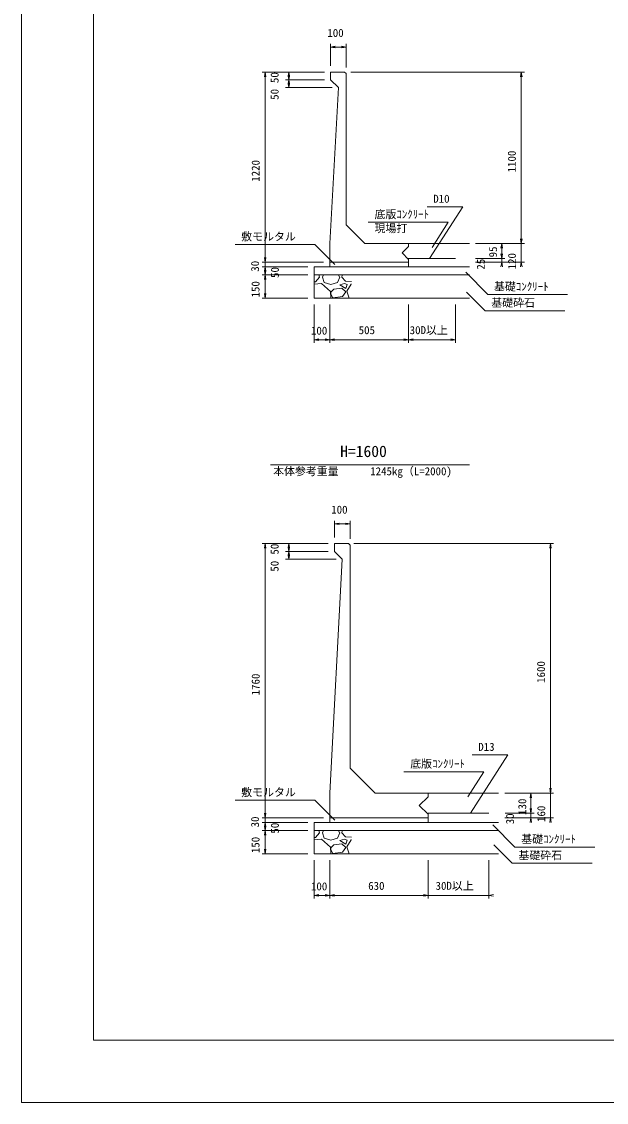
# Model space of a CAD drawing. Units: millimetres, scale not verified, with parts at other scales. Extents: x 5510 to 89610, y 3940 to 63340.
# Drawn here: x 5510 to 24256, y 3940 to 38605 of the extents above; entities that cross this region are included whole.
import ezdxf
from ezdxf.enums import TextEntityAlignment as Align

# ---------------------------------------------------------------- set-up
doc = ezdxf.new("R2010")
doc.units = ezdxf.units.MM
doc.header["$LTSCALE"] = 40
for name, color, linetype in [('D-MTR-TXT(文字列）', 7, 'Continuous'), ('D-STR-TXT（文字）', 7, 'Continuous'), ('D-TTL-TXT（文字）', 7, 'Continuous')]:
    doc.layers.add(name, color=color, linetype=linetype)
for name, color, linetype, lineweight in [('D-STR-DIM（寸法）', 7, 'Continuous', 18), ('D-STR-HTXT（旗揚げ）', 2, 'Continuous', 18), ('D-STR-STRn（構造物）', 7, 'Continuous', 18), ('D-STR（構造物外形線）', 1, 'Continuous', 18), ('D-TTL(外枠）', 2, 'Continuous', 18), ('DEFPOINTS_2', 8, 'Continuous', 18)]:
    doc.layers.add(name, color=color, linetype=linetype, lineweight=lineweight)
doc.styles.add('ＭＳ ゴシック', font='')
doc.styles.get('ＭＳ ゴシック').set_extended_font_data('MS Gothic')

msp = doc.modelspace()

# ---------------------------------------------------------------- linework, layer by layer
at = {"layer": 'D-STR-DIM（寸法）'}
for p, q in [((15414.37, 37186.82), (15414.37, 37887.69)), ((15414.37, 37787.69), (15564.37, 37812.69)), ((15414.37, 37787.69), (15434.37, 37787.69)), ((15564.37, 37762.69), (15414.37, 37787.69)), ((15434.37, 37787.69), (15894.37, 37787.69)), ((15764.37, 37812.69), (15914.37, 37787.69)), ((15914.37, 37787.69), (15764.37, 37762.69)), ((15914.37, 37787.69), (15894.37, 37787.69)), ((15914.37, 37136.82), (15914.37, 37887.69)), ((15214.37, 36986.82), (13216.47, 36986.82)), ((13291.47, 36836.82), (13316.47, 36986.82)), ((13316.47, 36986.82), (13316.47, 36966.82)), ((13316.47, 36986.82), (13341.47, 36836.82)), ((13316.47, 36966.82), (13316.47, 30906.82)), ((15214.37, 36986.82), (13974.56, 36986.82)), ((14049.56, 36836.82), (14074.56, 36986.82)), ((14074.56, 36736.82), (14049.56, 36886.82)), ((14074.56, 36986.82), (14074.56, 36966.82)), ((14074.56, 36986.82), (14099.56, 36836.82)), ((14074.56, 36966.82), (14074.56, 36756.82)), ((14099.56, 36886.82), (14074.56, 36736.82)), ((14074.56, 36736.82), (14074.56, 36756.82)), ((16064.37, 36986.82), (21629.18, 36986.82)), ((21504.18, 36836.82), (21529.18, 36986.82)), ((21529.18, 36986.82), (21529.18, 36966.82)), ((21529.18, 36986.82), (21554.18, 36836.82)), ((21529.18, 31506.82), (21529.18, 36966.82)), ((15214.37, 36736.82), (13974.56, 36736.82)), ((15214.37, 36736.82), (13974.56, 36736.82)), ((15464.37, 36486.82), (13974.56, 36486.82)), ((14049.56, 36586.82), (14074.56, 36736.82)), ((14074.56, 36486.82), (14049.56, 36636.82)), ((14074.56, 36736.82), (14074.56, 36716.82)), ((14074.56, 36736.82), (14099.56, 36586.82)), ((14074.56, 36716.82), (14074.56, 36506.82)), ((14099.56, 36636.82), (14074.56, 36486.82)), ((14074.56, 36486.82), (14074.56, 36506.82)), ((21529.18, 31486.82), (21504.18, 31636.82)), ((21529.18, 31486.82), (21504.18, 31636.82)), ((21554.18, 31636.82), (21529.18, 31486.82)), ((21554.18, 31636.82), (21529.18, 31486.82)), ((20064.37, 31486.82), (20999.49, 31486.82)), ((20064.37, 31486.82), (21629.18, 31486.82)), ((20064.37, 31486.82), (21629.18, 31486.82)), ((20874.49, 31336.82), (20899.49, 31486.82)), ((20899.49, 31486.82), (20899.49, 31466.82)), ((20899.49, 31486.82), (20924.49, 31336.82)), ((20899.49, 31466.82), (20899.49, 31031.82)), ((21529.18, 31506.82), (21529.18, 31526.82)), ((21529.18, 31486.82), (21529.18, 31506.82)), ((21529.18, 31486.82), (21529.18, 31506.82)), ((21529.18, 31486.82), (21529.18, 30886.82)), ((15189.37, 30886.82), (13216.47, 30886.82)), ((15189.37, 30886.82), (13216.47, 30886.82)), ((13316.47, 30886.82), (13291.47, 31036.82)), ((13316.47, 30886.82), (13291.47, 31036.82)), ((13341.47, 31036.82), (13316.47, 30886.82)), ((13341.47, 31036.82), (13316.47, 30886.82)), ((13316.47, 30906.82), (13316.47, 30926.82)), ((13316.47, 30886.82), (13316.47, 30906.82)), ((13316.47, 30886.82), (13316.47, 30906.82)), ((13316.47, 30886.82), (13316.47, 30736.82)), ((20061.95, 31011.82), (20999.49, 31011.82)), ((20061.95, 31011.82), (20999.49, 31011.82)), ((20064.37, 30886.82), (20999.49, 30886.82)), ((20064.37, 30886.82), (21629.18, 30886.82)), ((20899.49, 31011.82), (20874.49, 31161.82)), ((20899.49, 31011.82), (20874.49, 31161.82)), ((20874.49, 30736.82), (20899.49, 30886.82)), ((20924.49, 31161.82), (20899.49, 31011.82)), ((20924.49, 31161.82), (20899.49, 31011.82)), ((20899.49, 31031.82), (20899.49, 31051.82)), ((20899.49, 31011.82), (20899.49, 31031.82)), ((20899.49, 31011.82), (20899.49, 31031.82)), ((20899.49, 31011.82), (20899.49, 30886.82)), ((20899.49, 30886.82), (20899.49, 30866.82)), ((20899.49, 30886.82), (20924.49, 30736.82)), ((20899.49, 30866.82), (20899.49, 30846.82)), ((21504.18, 30736.82), (21529.18, 30886.82)), ((21529.18, 30886.82), (21529.18, 30866.82)), ((21529.18, 30886.82), (21554.18, 30736.82)), ((21529.18, 30866.82), (21529.18, 30846.82)), ((14689.37, 30736.82), (13216.47, 30736.82)), ((14689.37, 30736.82), (13216.47, 30736.82)), ((13291.47, 30586.82), (13316.47, 30736.82)), ((13291.47, 30586.82), (13316.47, 30736.82)), ((13316.47, 30486.82), (13291.47, 30636.82)), ((13316.47, 30736.82), (13316.47, 30716.82)), ((13316.47, 30736.82), (13341.47, 30586.82)), ((13316.47, 30736.82), (13316.47, 30716.82)), ((13316.47, 30736.82), (13341.47, 30586.82)), ((13316.47, 30716.82), (13316.47, 30506.82)), ((13316.47, 30716.82), (13316.47, 30696.82)), ((13341.47, 30636.82), (13316.47, 30486.82)), ((13316.47, 30486.82), (13316.47, 30506.82)), ((14689.37, 30486.82), (13216.47, 30486.82)), ((14689.37, 30486.82), (13216.47, 30486.82)), ((13291.47, 30336.82), (13316.47, 30486.82)), ((13316.47, 30486.82), (13316.47, 30466.82)), ((13316.47, 30486.82), (13341.47, 30336.82)), ((13316.47, 30466.82), (13316.47, 29756.82)), ((13316.47, 29736.82), (13291.47, 29886.82)), ((13341.47, 29886.82), (13316.47, 29736.82)), ((14689.37, 29736.82), (13216.47, 29736.82)), ((13316.47, 29736.82), (13316.47, 29756.82)), ((14889.37, 29536.82), (14889.37, 28303.38)), ((15389.37, 29536.82), (15389.37, 28303.38)), ((15389.37, 29536.82), (15389.37, 28303.38)), ((17914.37, 29536.82), (17914.37, 28303.38)), ((17914.37, 29536.82), (17914.37, 28303.38)), ((19414.37, 29536.82), (19414.37, 28303.38)), ((14889.37, 28403.38), (15039.37, 28428.38)), ((15239.37, 28428.38), (15389.37, 28403.38)), ((15389.37, 28403.38), (15539.37, 28428.38)), ((17764.37, 28428.38), (17914.37, 28403.38)), ((17914.37, 28403.38), (18064.37, 28428.38)), ((19264.37, 28428.38), (19414.37, 28403.38)), ((14889.37, 28403.38), (14909.37, 28403.38)), ((15039.37, 28378.38), (14889.37, 28403.38)), ((14909.37, 28403.38), (15369.37, 28403.38)), ((15389.37, 28403.38), (15239.37, 28378.38)), ((15389.37, 28403.38), (15369.37, 28403.38)), ((15389.37, 28403.38), (15409.37, 28403.38)), ((15539.37, 28378.38), (15389.37, 28403.38)), ((15409.37, 28403.38), (17894.37, 28403.38)), ((17914.37, 28403.38), (17764.37, 28378.38)), ((17914.37, 28403.38), (17894.37, 28403.38)), ((17914.37, 28403.38), (17934.37, 28403.38)), ((18064.37, 28378.38), (17914.37, 28403.38)), ((17934.37, 28403.38), (19394.37, 28403.38)), ((19414.37, 28403.38), (19264.37, 28378.38)), ((19414.37, 28403.38), (19394.37, 28403.38)), ((15539.37, 22063.33), (15539.37, 22596.41)), ((16039.37, 22013.33), (16039.37, 22596.41)), ((15539.37, 22496.41), (15689.37, 22521.41)), ((15539.37, 22496.41), (15559.37, 22496.41)), ((15689.37, 22471.41), (15539.37, 22496.41)), ((15559.37, 22496.41), (16019.37, 22496.41)), ((15889.37, 22521.41), (16039.37, 22496.41)), ((16039.37, 22496.41), (15889.37, 22471.41)), ((16039.37, 22496.41), (16019.37, 22496.41)), ((15339.37, 21863.33), (13216.47, 21863.33)), ((13291.47, 21713.33), (13316.47, 21863.33)), ((13316.47, 21863.33), (13316.47, 21843.33)), ((13316.47, 21863.33), (13341.47, 21713.33)), ((13316.47, 21843.33), (13316.47, 13083.33)), ((15339.37, 21863.33), (13974.56, 21863.33)), ((14049.56, 21713.33), (14074.56, 21863.33)), ((14074.56, 21863.33), (14074.56, 21843.33)), ((14074.56, 21863.33), (14099.56, 21713.33)), ((14074.56, 21843.33), (14074.56, 21633.33)), ((16158.1, 21863.33), (22565.43, 21863.33)), ((22440.43, 21713.33), (22465.43, 21863.33)), ((22465.43, 21863.33), (22465.43, 21843.33)), ((22465.43, 21863.33), (22490.43, 21713.33)), ((22465.43, 13883.33), (22465.43, 21843.33)), ((15339.37, 21613.33), (13974.56, 21613.33)), ((15339.37, 21613.33), (13974.56, 21613.33)), ((14074.56, 21613.33), (14049.56, 21763.33)), ((14049.56, 21463.33), (14074.56, 21613.33)), ((14074.56, 21363.33), (14049.56, 21513.33)), ((14099.56, 21763.33), (14074.56, 21613.33)), ((14074.56, 21613.33), (14074.56, 21633.33)), ((14074.56, 21613.33), (14074.56, 21593.33)), ((14074.56, 21613.33), (14099.56, 21463.33)), ((14074.56, 21593.33), (14074.56, 21383.33)), ((14099.56, 21513.33), (14074.56, 21363.33)), ((15589.37, 21363.33), (13974.56, 21363.33)), ((14074.56, 21363.33), (14074.56, 21383.33)), ((22465.43, 13863.33), (22440.43, 14013.33)), ((22465.43, 13863.33), (22440.43, 14013.33)), ((22490.43, 14013.33), (22465.43, 13863.33)), ((22490.43, 14013.33), (22465.43, 13863.33)), ((22465.43, 13883.33), (22465.43, 13903.33)), ((22465.43, 13863.33), (22465.43, 13883.33)), ((22465.43, 13863.33), (22465.43, 13883.33)), ((21000.62, 13863.33), (21935.74, 13863.33)), ((21000.62, 13863.33), (22565.43, 13863.33)), ((21000.62, 13863.33), (22565.43, 13863.33)), ((21810.74, 13713.33), (21835.74, 13863.33)), ((21835.74, 13863.33), (21835.74, 13843.33)), ((21835.74, 13863.33), (21860.74, 13713.33)), ((21835.74, 13843.33), (21835.74, 13233.33)), ((22465.43, 13863.33), (22465.43, 13063.33)), ((13316.47, 13063.33), (13291.47, 13213.33)), ((13316.47, 13063.33), (13291.47, 13213.33)), ((13341.47, 13213.33), (13316.47, 13063.33)), ((13341.47, 13213.33), (13316.47, 13063.33)), ((21006.65, 13213.33), (21935.74, 13213.33)), ((21006.65, 13213.33), (21935.74, 13213.33)), ((21835.74, 13213.33), (21810.74, 13363.33)), ((21835.74, 13213.33), (21810.74, 13363.33)), ((21860.74, 13363.33), (21835.74, 13213.33)), ((21860.74, 13363.33), (21835.74, 13213.33)), ((21835.74, 13233.33), (21835.74, 13253.33)), ((21835.74, 13213.33), (21835.74, 13233.33)), ((21835.74, 13213.33), (21835.74, 13233.33)), ((21835.74, 13213.33), (21835.74, 13063.33)), ((15189.37, 13063.33), (13216.47, 13063.33)), ((15189.37, 13063.33), (13216.47, 13063.33)), ((14689.37, 12913.33), (13216.47, 12913.33)), ((14689.37, 12913.33), (13216.47, 12913.33)), ((13291.47, 12763.33), (13316.47, 12913.33)), ((13291.47, 12763.33), (13316.47, 12913.33)), ((13316.47, 13083.33), (13316.47, 13103.33)), ((13316.47, 13063.33), (13316.47, 13083.33)), ((13316.47, 13063.33), (13316.47, 13083.33)), ((13316.47, 13063.33), (13316.47, 12913.33)), ((13316.47, 12913.33), (13316.47, 12893.33)), ((13316.47, 12913.33), (13341.47, 12763.33)), ((13316.47, 12913.33), (13316.47, 12893.33)), ((13316.47, 12913.33), (13341.47, 12763.33)), ((13316.47, 12893.33), (13316.47, 12683.33)), ((13316.47, 12893.33), (13316.47, 12873.33)), ((21000.62, 13063.33), (21935.74, 13063.33)), ((21000.62, 13063.33), (22565.43, 13063.33)), ((21810.74, 12913.33), (21835.74, 13063.33)), ((21835.74, 13063.33), (21835.74, 13043.33)), ((21835.74, 13063.33), (21860.74, 12913.33)), ((21835.74, 13043.33), (21835.74, 13023.33)), ((22440.43, 12913.33), (22465.43, 13063.33)), ((22465.43, 13063.33), (22465.43, 13043.33)), ((22465.43, 13063.33), (22490.43, 12913.33)), ((22465.43, 13043.33), (22465.43, 13023.33)), ((14689.37, 12663.33), (13216.47, 12663.33)), ((14689.37, 12663.33), (13216.47, 12663.33)), ((13316.47, 12663.33), (13291.47, 12813.33)), ((13291.47, 12513.33), (13316.47, 12663.33)), ((13341.47, 12813.33), (13316.47, 12663.33)), ((13316.47, 12663.33), (13316.47, 12683.33)), ((13316.47, 12663.33), (13316.47, 12643.33)), ((13316.47, 12663.33), (13341.47, 12513.33)), ((13316.47, 12643.33), (13316.47, 11933.33)), ((14689.37, 11913.33), (13216.47, 11913.33)), ((13316.47, 11913.33), (13291.47, 12063.33)), ((13341.47, 12063.33), (13316.47, 11913.33)), ((13316.47, 11913.33), (13316.47, 11933.33)), ((14889.37, 11713.33), (14889.37, 10479.89)), ((15389.37, 11713.33), (15389.37, 10479.89)), ((15389.37, 11713.33), (15389.37, 10479.89)), ((18539.37, 11713.33), (18539.37, 10479.89)), ((18539.37, 11713.33), (18539.37, 10479.89)), ((20489.37, 11713.33), (20489.37, 10479.89)), ((14889.37, 10579.89), (15039.37, 10604.89)), ((14889.37, 10579.89), (14909.37, 10579.89)), ((15039.37, 10554.89), (14889.37, 10579.89)), ((14909.37, 10579.89), (15369.37, 10579.89)), ((15239.37, 10604.89), (15389.37, 10579.89)), ((15389.37, 10579.89), (15239.37, 10554.89)), ((15389.37, 10579.89), (15369.37, 10579.89)), ((15389.37, 10579.89), (15539.37, 10604.89)), ((15389.37, 10579.89), (15409.37, 10579.89)), ((15539.37, 10554.89), (15389.37, 10579.89)), ((15409.37, 10579.89), (18519.37, 10579.89)), ((18389.37, 10604.89), (18539.37, 10579.89)), ((18389.37, 10604.89), (18539.37, 10579.89)), ((18539.37, 10579.89), (18389.37, 10554.89)), ((18539.37, 10579.89), (18389.37, 10554.89)), ((18519.37, 10579.89), (18499.37, 10579.89)), ((18539.37, 10579.89), (18519.37, 10579.89)), ((18539.37, 10579.89), (18519.37, 10579.89)), ((18539.37, 10579.89), (20489.37, 10579.89)), ((20489.37, 10579.89), (20639.37, 10604.89)), ((20489.37, 10579.89), (20509.37, 10579.89)), ((20639.37, 10554.89), (20489.37, 10579.89)), ((20509.37, 10579.89), (20529.37, 10579.89))]:
    msp.add_line(p, q, dxfattribs=at)
at = {"layer": 'D-STR-HTXT（旗揚げ）'}
for p, q in [((19650.02, 32669.43), (18505.55, 32669.43)), ((19650.02, 32669.43), (18590.79, 31011.82)), ((19183.07, 32169.53), (16623.25, 32169.53)), ((19183.07, 32169.53), (18667.32, 31362.42)), ((14910.53, 31455.37), (12350.71, 31455.37)), ((15549.14, 30810.61), (14910.53, 31455.37)), ((19747.95, 30565.22), (20453.93, 29852.44)), ((19776.84, 29927.62), (20365.18, 29333.61)), ((23013.75, 29852.44), (20453.93, 29852.44)), ((22925, 29333.61), (20365.18, 29333.61)), ((21093.2, 15087.64), (19895.5, 13213.33)), ((21093.2, 15087.64), (19948.73, 15087.64)), ((20327.37, 14545.11), (17767.55, 14545.11)), ((20327.37, 14545.11), (19811.62, 13738)), ((14910.53, 13631.89), (12350.71, 13631.89)), ((15549.14, 12987.12), (14910.53, 13631.89)), ((20619.94, 12841.74), (21325.92, 12128.95)), ((20648.83, 12204.13), (21237.17, 11610.12)), ((23885.74, 12128.95), (21325.92, 12128.95)), ((23796.99, 11610.12), (21237.17, 11610.12))]:
    msp.add_line(p, q, dxfattribs=at)
at = {"layer": 'D-STR-HTXT（旗揚げ）', "color": 7}
msp.add_line((13489.44, 24384.24), (19867.8, 24384.24), dxfattribs=at)
at = {"layer": 'D-STR-STRn（構造物）', "color": 4}
for p, q in [((17914.37, 31486.82), (19864.37, 31486.82)), ((17914.37, 30736.82), (19864.37, 30736.82)), ((18539.37, 13863.33), (20800.62, 13863.33)), ((18539.37, 12913.33), (20800.62, 12913.33))]:
    msp.add_line(p, q, dxfattribs=at)
at = {"layer": 'D-STR-STRn（構造物）'}
for p, q in [((15389.37, 30886.82), (15389.37, 30736.82)), ((17914.37, 30886.82), (17914.37, 30736.82)), ((14889.37, 30736.82), (14889.37, 29736.82)), ((14889.37, 30736.82), (18639.37, 30736.82)), ((14889.37, 30486.82), (19864.37, 30486.82)), ((14889.37, 30263.91), (14926.58, 30260.67)), ((14889.37, 30188.37), (15125.08, 30208.01)), ((14925.63, 30262.53), (15063.13, 30412.53)), ((15063.09, 30409.6), (15034.13, 30486.82)), ((15124.72, 30209.6), (15412.22, 29947.1)), ((15185.95, 30486.82), (15150.24, 30409.45)), ((15212.87, 30234.41), (15150.37, 30409.41)), ((15424.49, 30171.09), (15211.99, 30233.59)), ((15638.94, 30233.56), (15426.44, 30171.06)), ((15713.54, 30409.76), (15638.54, 30234.76)), ((15700.09, 30409.69), (15667.03, 30486.82)), ((15712.62, 30159.68), (15862.62, 30209.68)), ((15901.29, 30047.37), (15713.79, 30159.87)), ((15775.02, 30408.85), (15887.52, 30283.85)), ((15775.28, 30409.31), (15787.78, 30471.81)), ((15788.42, 30472.66), (15845.08, 30486.82)), ((15863.22, 30208.68), (15950.72, 30171.18)), ((15889.08, 30285.67), (16084.21, 30268.71)), ((15950.65, 30172.13), (15900.65, 30047.13)), ((15936.38, 29959.99), (16073.88, 30184.99)), ((16075.08, 30183.01), (16084.21, 30183.77)), ((15413.06, 29947.2), (15423.07, 29736.82)), ((15423.5, 29932.56), (15523.5, 30020.06)), ((15425.43, 29859.62), (15425.43, 29934.62)), ((15488.56, 29746.92), (15426.06, 29859.42)), ((15523.9, 30022.92), (15773.9, 30060.42)), ((15775.45, 30059.68), (15900.45, 29934.68)), ((15900.77, 29934.8), (15800.77, 29784.8)), ((16009.14, 29736.82), (15937.8, 29959.75)), ((14889.37, 29736.82), (19864.37, 29736.82)), ((15800.03, 29784.06), (15487.53, 29746.56)), ((14889.37, 12913.33), (14889.37, 11913.33)), ((14889.37, 12913.33), (18639.37, 12913.33)), ((15389.37, 13063.33), (15389.37, 12913.33)), ((18539.37, 13063.33), (18539.37, 12913.33)), ((14889.37, 12663.33), (20800.62, 12663.33)), ((14925.63, 12439.05), (15063.13, 12589.05)), ((15063.09, 12586.11), (15034.13, 12663.33)), ((15185.95, 12663.33), (15150.24, 12585.96)), ((15212.87, 12410.92), (15150.37, 12585.92)), ((15713.54, 12586.27), (15638.54, 12411.28)), ((15700.09, 12586.2), (15667.03, 12663.33)), ((15775.02, 12585.36), (15887.52, 12460.36)), ((15775.28, 12585.82), (15787.78, 12648.32)), ((15788.42, 12649.17), (15845.08, 12663.33)), ((14889.37, 12440.42), (14926.58, 12437.18)), ((14889.37, 12364.88), (15125.08, 12384.52)), ((15124.72, 12386.11), (15412.22, 12123.61)), ((15424.49, 12347.6), (15211.99, 12410.1)), ((15423.5, 12109.07), (15523.5, 12196.57)), ((15638.94, 12410.07), (15426.44, 12347.57)), ((15523.9, 12199.43), (15773.9, 12236.93)), ((15712.62, 12336.19), (15862.62, 12386.19)), ((15901.29, 12223.88), (15713.79, 12336.38)), ((15775.45, 12236.19), (15900.45, 12111.19)), ((15863.22, 12385.19), (15950.72, 12347.69)), ((15889.08, 12462.18), (16084.21, 12445.22)), ((15950.65, 12348.64), (15900.65, 12223.64)), ((15936.38, 12136.5), (16073.88, 12361.5)), ((16009.14, 11913.33), (15937.8, 12136.26)), ((16075.08, 12359.52), (16084.21, 12360.28)), ((14889.37, 11913.33), (20800.62, 11913.33)), ((15413.06, 12123.71), (15423.07, 11913.33)), ((15425.43, 12036.13), (15425.43, 12111.13)), ((15488.56, 11923.43), (15426.06, 12035.93)), ((15800.03, 11960.57), (15487.53, 11923.07)), ((15900.77, 12111.31), (15800.77, 11961.31))]:
    msp.add_line(p, q, dxfattribs=at)
at = {"layer": 'D-STR（構造物外形線）'}
for p, q in [((15864.37, 36986.82), (15414.37, 36986.82)), ((15414.37, 36986.82), (15414.37, 36736.82)), ((15864.37, 36986.82), (15914.37, 36936.82)), ((15914.37, 32086.82), (15914.37, 36936.82)), ((15664.37, 36486.82), (15389.37, 31486.82)), ((15414.37, 36736.82), (15664.37, 36486.82)), ((16514.37, 31486.82), (15914.37, 32086.82)), ((15389.37, 31486.82), (15389.37, 30886.82)), ((17914.37, 31486.82), (16514.37, 31486.82)), ((17914.37, 31396.82), (17704.37, 31186.82)), ((17914.37, 31396.82), (17914.37, 31486.82)), ((15389.37, 30886.82), (17914.37, 30886.82)), ((17704.37, 31186.82), (17914.37, 30976.82)), ((17914.37, 30886.82), (17914.37, 30976.82)), ((15989.37, 21863.33), (15539.37, 21863.33)), ((15539.37, 21863.33), (15539.37, 21613.33)), ((15989.37, 21863.33), (16039.37, 21813.33)), ((15539.37, 21613.33), (15789.37, 21363.33)), ((16039.37, 14663.33), (16039.37, 21813.33)), ((15789.37, 21363.33), (15389.37, 13863.33)), ((16839.37, 13863.33), (16039.37, 14663.33)), ((15389.37, 13863.33), (15389.37, 13063.33)), ((18539.37, 13863.33), (16839.37, 13863.33)), ((18539.37, 13743.33), (18259.37, 13463.33)), ((18539.37, 13743.33), (18539.37, 13863.33)), ((18259.37, 13463.33), (18539.37, 13183.33)), ((18539.37, 13063.33), (18539.37, 13183.33)), ((15389.37, 13063.33), (18539.37, 13063.33))]:
    msp.add_line(p, q, dxfattribs=at)
at = {"layer": 'D-STR（構造物外形線）', "color": 3}
for p, q in [((17879.37, 31011.82), (19414.37, 31011.82)), ((18539.37, 13213.33), (20489.37, 13213.33))]:
    msp.add_line(p, q, dxfattribs=at)
at = {"layer": 'D-TTL(外枠）'}
for p, q in [((7810, 5940), (7810, 61340)), ((87310, 5940), (7810, 5940))]:
    msp.add_line(p, q, dxfattribs=at)
at = {"layer": 'DEFPOINTS_2'}
for q in [(5510, 63340), (89610, 3940)]:
    msp.add_line((5510, 3940), q, dxfattribs=at)

# ---------------------------------------------------------------- texts
at = {"layer": 'D-MTR-TXT(文字列）', "style": 'ＭＳ ゴシック'}
for s, p in [('本体参考重量', (13572.52, 23977.57)), ('1245kg（L=2000)', (16684.5, 23977.57))]:
    msp.add_text(s, height=256.6, dxfattribs=at).set_placement(p, align=Align.BOTTOM_LEFT)
at = {"layer": 'D-STR-DIM（寸法）', "style": 'ＭＳ ゴシック'}
for s, p in [('100', (15309.93, 38037.69)), ('100', (14784.93, 28487.84)), ('505', (16314.3, 28503.38)), ('30D以上', (17949.84, 28504.16)), ('100', (15434.93, 22746.41)), ('100', (14784.93, 10664.35)), ('630', (16619.7, 10679.89)), ('30D以上', (18779.64, 10680.67))]:
    msp.add_text(s, height=256.6, dxfattribs=at).set_placement(p, align=Align.BOTTOM_LEFT)
for s, p in [('50', (13824.56, 36633.52)), ('50', (13824.56, 36097)), ('1100', (21429.18, 33768.67)), ('1220', (13216.47, 33468.67)), ('95', (20827.61, 31044.1)), ('30', (13197.68, 30583.52)), ('25', (20436.12, 30649.57)), ('120', (21436.23, 30657.38)), ('50', (13832.41, 30383.52)), ('150', (13212.79, 29757.38)), ('50', (13824.56, 21510.03)), ('50', (13824.56, 20962.18)), ('1600', (22365.43, 17395.18)), ('1760', (13216.47, 16995.18)), ('130', (21763.86, 13160.56)), ('30', (21372.36, 12860.48)), ('160', (22372.48, 12933.89)), ('30', (13197.68, 12760.03)), ('50', (13832.41, 12560.03)), ('150', (13212.79, 11933.89))]:
    msp.add_text(s, height=256.6, rotation=90, dxfattribs=at).set_placement(p, align=Align.BOTTOM_LEFT)
at = {"layer": 'D-STR-TXT（文字）', "style": 'ＭＳ ゴシック'}
for s, p in [('D10', (18705.55, 32719.43)), ('底版ｺﾝｸﾘｰﾄ', (16823.25, 32219.53)), ('現場打', (16823.25, 31770.55)), ('敷モルタル', (12550.71, 31505.37)), ('基礎ｺﾝｸﾘｰﾄ', (20653.93, 29902.44)), ('基礎砕石', (20565.18, 29383.61)), ('D13', (20148.73, 15137.64)), ('底版ｺﾝｸﾘｰﾄ', (17967.55, 14595.11)), ('敷モルタル', (12550.71, 13681.89)), ('基礎ｺﾝｸﾘｰﾄ', (21525.92, 12178.95)), ('基礎砕石', (21437.17, 11660.12))]:
    msp.add_text(s, height=256.6, dxfattribs=at).set_placement(p, align=Align.BOTTOM_LEFT)
at = {"layer": 'D-TTL-TXT（文字）', "style": 'ＭＳ ゴシック'}
msp.add_text('H=1600', height=366.6, dxfattribs=at).set_placement((15721.24, 24529.11), align=Align.BOTTOM_LEFT)

doc.saveas('drawing.dxf')
